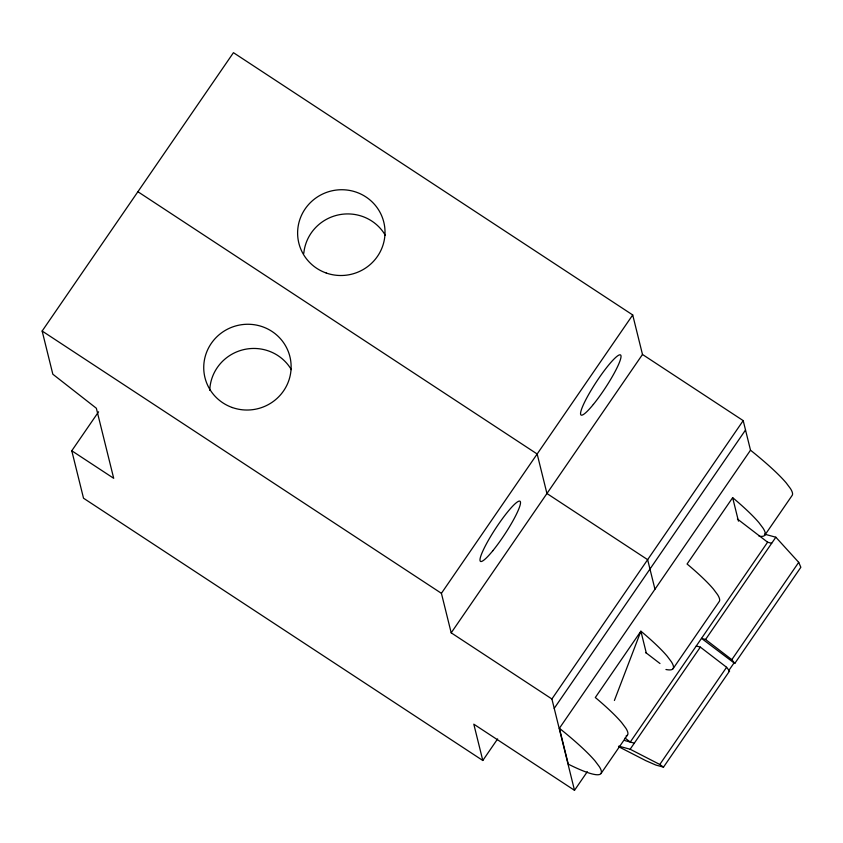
<?xml version="1.0" encoding="UTF-8"?>
<svg xmlns="http://www.w3.org/2000/svg" width="843" height="843" viewBox="0 0 843 843"><rect width="100%" height="100%" fill="white"/><g stroke="black" fill="none" stroke-linecap="round" stroke-linejoin="round"><path stroke-width="1.26" d="M614.399 700.47L640.891 631.196L642.893 632.851A114.321 15.574 34.5 0 1 667.224 656.233L671.376 661.776A114.321 15.574 34.5 0 1 665.949 669.49M98.578 411.784L71.781 450.773L113.7 478.308L96.355 408.254L52.835 374.218L42.15 331.036L233.448 52.677L632.714 314.955L642.492 354.471L743.199 420.625L750.512 450.194A114.321 15.574 34.5 0 1 786.277 482.997L790.428 488.55A114.321 15.574 34.5 0 1 792.135 495.442L764.833 535.157M587.297 771.714L574.505 790.323L551.902 698.984L451.195 632.83L441.416 593.314L632.714 314.955M451.195 632.83L642.492 354.471M71.781 450.773L83.52 498.213L482.797 760.491L497.623 738.921M551.902 698.984L743.199 420.625M554.22 708.373L745.518 430.014M559.404 728.278A114.321 15.574 34.5 0 1 595.169 761.092L599.31 766.635A114.321 15.574 34.5 0 1 568.287 764.158L559.404 728.278L750.512 450.194M759.058 536.211A114.321 15.574 34.5 0 0 763.136 528.266L758.985 522.713A114.321 15.574 34.5 0 0 734.653 499.33L732.651 497.686L687.066 564.02L689.068 565.664A114.321 15.574 34.5 0 1 713.399 589.046L717.541 594.6A114.321 15.574 34.5 0 1 719.248 601.491L673.083 668.668M601.017 773.526L627.498 735.001M771.661 543.303L767.604 542.207L630.258 742.051L625.053 738.046M618.762 746.139L630.142 749.237L700.333 647.108L726.592 667.277L729.522 671.081L663.504 767.141L655.822 765.044L645.886 760.692L618.509 746.624M705.57 639.479L775.845 537.223L798.711 562.344L800.85 567.286L734.759 663.462L701.513 638.372L705.57 639.479L731.829 659.658L734.759 663.462M630.142 749.237L659.795 764.475L726.592 667.277M731.829 659.658L798.711 562.344M733.842 663.209L728.594 670.838L729.522 671.081M764.464 534.125L775.845 537.223M696.276 646.001L700.333 647.108M624.853 740.575L634.315 743.157M137.894 191.719L537.16 453.998L546.938 493.513L647.645 559.668L654.958 589.236M42.15 331.036L441.416 593.314M574.505 790.323L473.808 724.179L482.797 760.491M659.795 764.475L663.504 767.141M737.404 519.003L767.604 542.207M645.601 652.471L659.985 663.525M732.651 497.686L738.457 521.143M646.391 653.42L640.891 631.196L595.306 697.53L597.308 699.184A114.321 15.574 34.5 0 1 621.639 722.567L625.791 728.11A114.321 15.574 34.5 0 1 626.086 735.971M303.796 253.364A43.752 42.835 -13.9 0 1 337.98 214.997A43.752 42.835 -13.9 0 1 385.219 235.123M209.749 390.372A43.752 42.835 -13.9 0 1 242.858 349.824A43.752 42.835 -13.9 0 1 291.33 369.645M593.335 404.45A35.933 5.395 -56.7 0 0 620.817 355.293A35.933 5.395 -56.7 0 0 588.224 395.262A35.933 5.395 -56.7 0 0 593.335 404.45M326.252 273.027A43.752 42.835 -13.9 0 0 384.376 224.881A43.752 42.835 -13.9 0 0 313.333 199.949A43.752 42.835 -13.9 0 0 326.252 273.027M232.362 407.548A43.752 42.835 -13.9 0 0 290.487 359.403A43.752 42.835 -13.9 0 0 219.443 334.481A43.752 42.835 -13.9 0 0 232.362 407.548M492.818 550.732A35.933 5.395 -56.7 0 0 520.289 501.564A35.933 5.395 -56.7 0 0 487.697 541.533A35.933 5.395 -56.7 0 0 492.818 550.732"/></g></svg>
